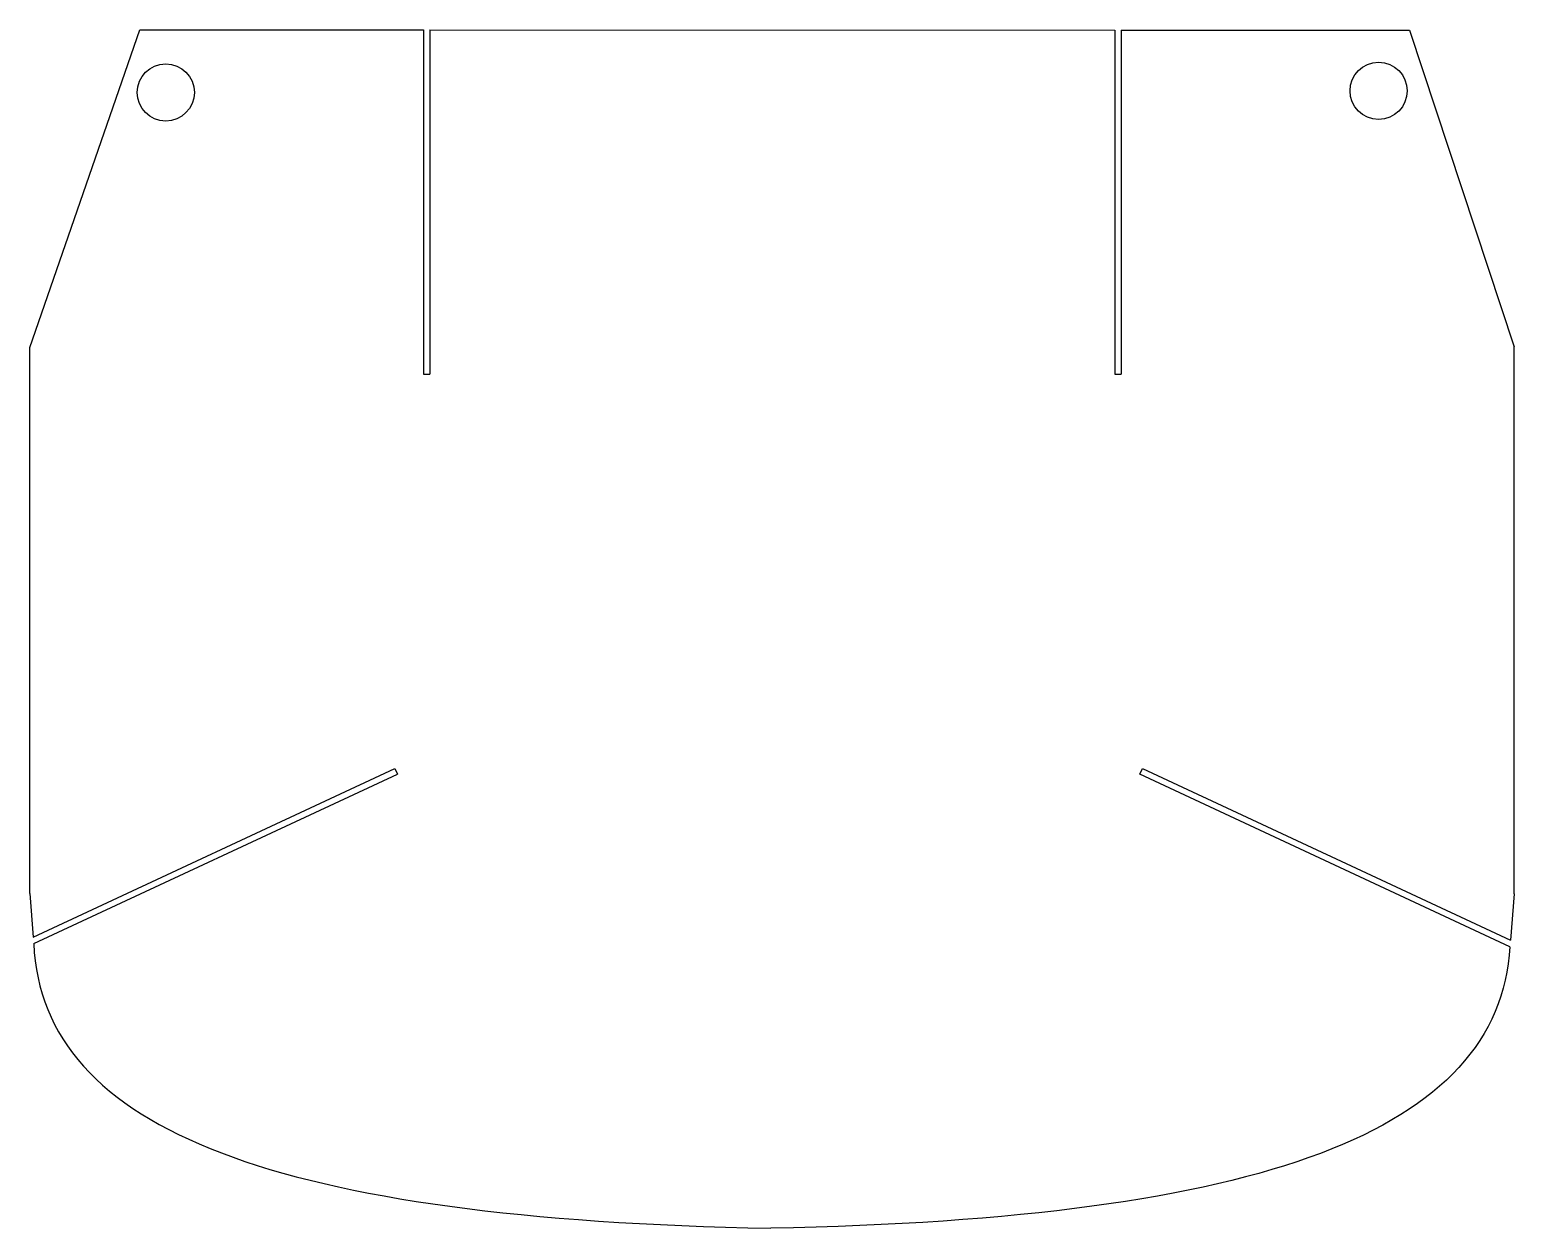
# Model space of a CAD drawing. Header units: millimetres. Extents: x -120 to 121, y -100 to 95.
import ezdxf

# ---------------------------------------------------------------- set-up
doc = ezdxf.new("R2010")
doc.units = ezdxf.units.MM
doc.layers.add('Sketch 15', color=7, linetype='Continuous')

msp = doc.modelspace()

# ---------------------------------------------------------------- linework, layer by layer
at = {"layer": 'Sketch 15'}
for p, q in [((-120.46, 43.7, 29), (-102.59, 95.37, 29)), ((-102.59, 95.37, 29), (-56.46, 95.36, 29)), ((-56.46, 95.36, 29), (-56.46, 39.38, 29)), ((-55.46, 95.36, 29), (55.94, 95.32, 29)), ((-55.46, 95.36, 29), (-55.46, 39.38, 29)), ((55.94, 95.32, 29), (55.94, 39.38, 29)), ((56.94, 95.32, 29), (56.94, 39.38, 29)), ((56.94, 95.32, 29), (103.82, 95.3, 29)), ((103.82, 95.3, 29), (120.88, 43.81, 29)), ((-120.49, -45.06, 29), (-120.46, 43.7, 29)), ((120.85, -45.14, 29), (120.88, 43.81, 29)), ((-56.46, 39.38, 29), (-55.46, 39.38, 29)), ((55.94, 39.38, 29), (56.94, 39.38, 29)), ((-119.94, -52.19, 29), (-61.12, -24.76, 29)), ((-119.84, -53.22, 29), (-60.7, -25.67, 29)), ((-61.12, -24.76, 29), (-60.7, -25.67, 29)), ((60, -25.67, 29), (60.42, -24.76, 29)), ((120.15, -53.72, 29), (60, -25.67, 29)), ((60.42, -24.76, 29), (120.26, -52.67, 29)), ((-120.49, -45.06, 29), (-119.94, -52.19, 29)), ((120.85, -45.14, 29), (120.26, -52.67, 29))]:
    msp.add_line(p, q, dxfattribs=at)
for centre in [(-98.37, 85.17, 29), (98.82, 85.43, 29)]:
    msp.add_circle(centre, 4.65, dxfattribs=at)
for points in [[(-119.84, -53.22, 29), (-118.4, -83.81, 29), (-79.83, -97.95, 29), (0, -99.5, 29)], [(120.15, -53.72, 29), (118.4, -83.81, 29), (79.83, -97.95, 29), (0, -99.5, 29)]]:
    msp.add_open_spline(points, degree=3, dxfattribs=at)

doc.saveas('drawing.dxf')
